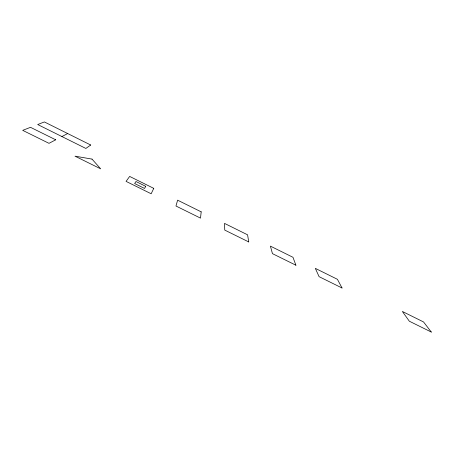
<?xml version="1.0" encoding="UTF-8"?>
<svg xmlns="http://www.w3.org/2000/svg" width="454" height="454" viewBox="0 0 454 454"><rect width="100%" height="100%" fill="white"/><g stroke="black" fill="none" stroke-linecap="round" stroke-linejoin="round"><path stroke-width="0.68" d="M61.914 136.552L67.663 133.538M201.184 211.848L200.509 218.124L175.976 206.02L177.605 200.169L201.184 211.848M153.764 188.365L151.165 193.767L126.064 181.379L129.662 176.43L153.764 188.365M145.717 186.333L144.559 188.444L134.645 183.541L135.962 181.509L145.717 186.333M90.704 145.013L85.863 148.447L37.705 124.532L44.379 121.944L90.704 145.013M55.711 139.809L48.998 143.333L22.7 130.355L30.503 127.324L55.711 139.809M92.003 159.099L74.989 156.165L100.675 168.848L92.003 159.099M248.741 241.937L224.758 230.099L224.509 223.396L247.578 234.82L248.741 241.937M295.9 265.215L272.451 253.644L270.402 246.119L292.983 257.299L295.9 265.215M342.027 287.989L319.094 276.668L315.32 268.365L337.424 279.306L342.027 287.989M431.3 332.056L409.343 321.216L402.346 311.455L423.542 321.954L431.3 332.056"/></g></svg>
